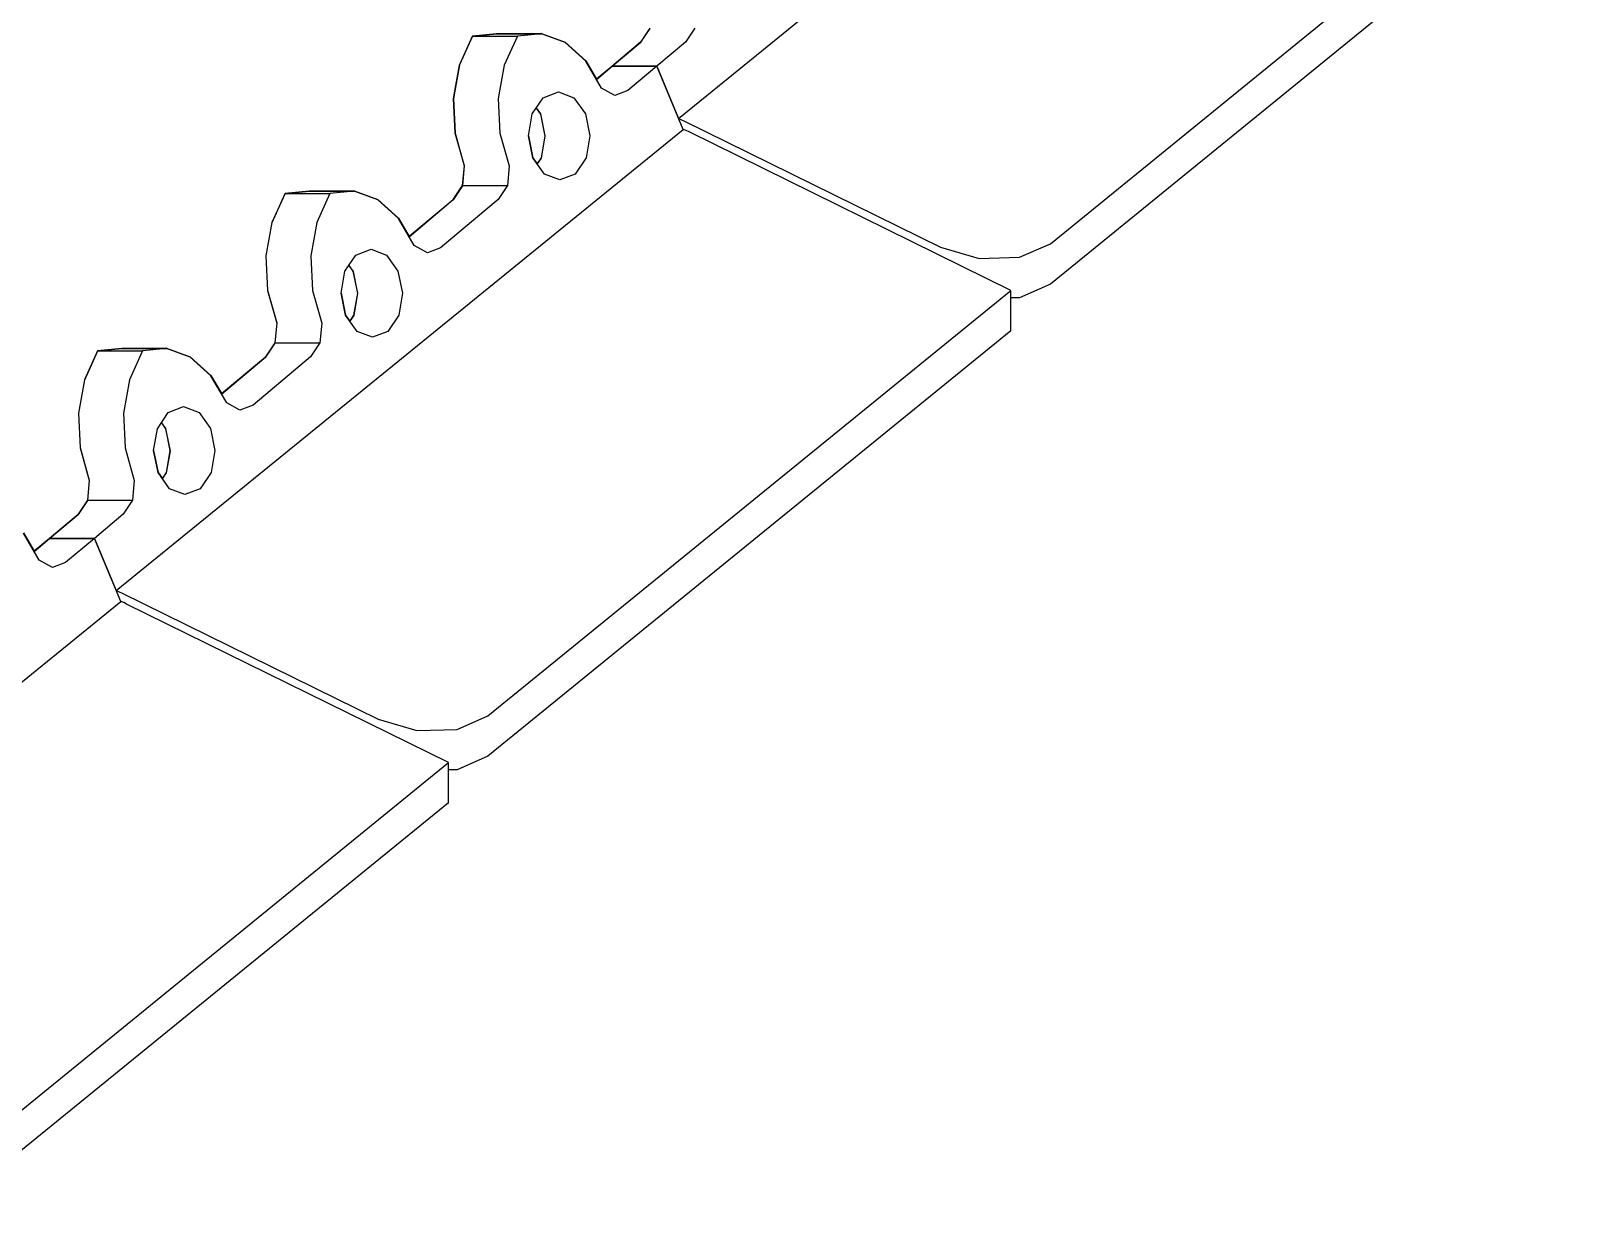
# Model space of a CAD drawing. Header units: millimetres. Extents: x -11840 to 12480, y -4119 to 5972.
# Drawn here: x -3942 to -3210, y 3860 to 4428 of the extents above; entities that cross this region are included whole.
import ezdxf

# ---------------------------------------------------------------- set-up
doc = ezdxf.new("R2010")
doc.units = ezdxf.units.MM

msp = doc.modelspace()

# ---------------------------------------------------------------- linework, layer by layer
at = {"color": 253, "true_color": 0x999999}
for p, q in [((-3634.96, 4386.76), (-3365.96, 4605.5)), ((-3634.96, 4386.76), (-3365.96, 4605.5)), ((-3458.57, 4327.35), (-3210.5, 4529.07)), ((-3458.57, 4327.35), (-3210.5, 4529.07)), ((-3210.5, 4509.92), (-3458.57, 4308.19)), ((-3210.5, 4509.92), (-3458.57, 4308.19)), ((-3648.59, 4429.51), (-3653.02, 4422.88)), ((-3648.59, 4429.51), (-3653.02, 4422.88)), ((-3652.91, 4422.93), (-3648.48, 4429.56)), ((-3652.91, 4422.93), (-3648.48, 4429.56)), ((-3627.26, 4429.56), (-3631.7, 4422.93)), ((-3627.26, 4429.56), (-3631.7, 4422.93)), ((-3732.76, 4425.83), (-3738.96, 4412.13)), ((-3732.76, 4425.83), (-3738.96, 4412.13)), ((-3738.87, 4412.09), (-3732.67, 4425.77)), ((-3738.87, 4412.09), (-3732.67, 4425.77)), ((-3721.3, 4426.95), (-3732.76, 4425.83)), ((-3721.3, 4426.95), (-3732.76, 4425.83)), ((-3732.67, 4425.77), (-3721.21, 4426.9)), ((-3732.67, 4425.77), (-3721.21, 4426.9)), ((-3732.67, 4425.77), (-3711.46, 4425.77)), ((-3732.67, 4425.77), (-3711.46, 4425.77)), ((-3699.98, 4427.13), (-3721.3, 4426.95)), ((-3699.98, 4427.13), (-3721.3, 4426.95)), ((-3721.18, 4426.9), (-3721.3, 4426.95)), ((-3721.18, 4426.9), (-3721.3, 4426.95)), ((-3721.21, 4426.9), (-3699.99, 4426.9)), ((-3721.21, 4426.9), (-3699.99, 4426.9)), ((-3711.46, 4425.77), (-3717.65, 4412.09)), ((-3711.46, 4425.77), (-3717.65, 4412.09)), ((-3699.99, 4426.9), (-3711.46, 4425.77)), ((-3699.99, 4426.9), (-3711.46, 4425.77)), ((-3688.78, 4422.83), (-3699.99, 4426.9)), ((-3688.78, 4422.83), (-3699.99, 4426.9)), ((-3699.98, 4427.13), (-3688.77, 4423.03)), ((-3699.98, 4427.13), (-3688.77, 4423.03)), ((-3678.94, 4413.96), (-3688.78, 4422.83)), ((-3678.94, 4413.96), (-3688.78, 4422.83)), ((-3688.77, 4423.03), (-3678.94, 4414.13)), ((-3688.77, 4423.03), (-3678.94, 4414.13)), ((-3653.02, 4422.88), (-3666.66, 4411.43)), ((-3653.02, 4422.88), (-3666.66, 4411.43)), ((-3666.55, 4411.49), (-3652.91, 4422.93)), ((-3666.55, 4411.49), (-3652.91, 4422.93)), ((-3631.7, 4422.93), (-3645.34, 4411.49)), ((-3631.7, 4422.93), (-3645.34, 4411.49)), ((-3678.94, 4414.13), (-3673.85, 4405.4)), ((-3678.94, 4414.13), (-3673.85, 4405.4)), ((-3671.48, 4401.18), (-3678.94, 4413.96)), ((-3671.48, 4401.18), (-3678.94, 4413.96)), ((-3738.96, 4412.13), (-3741.81, 4396.23)), ((-3738.96, 4412.13), (-3741.81, 4396.23)), ((-3741.71, 4396.21), (-3738.87, 4412.09)), ((-3741.71, 4396.21), (-3738.87, 4412.09)), ((-3717.65, 4412.09), (-3720.5, 4396.21)), ((-3717.65, 4412.09), (-3720.5, 4396.21)), ((-3666.66, 4411.43), (-3673.91, 4405.35)), ((-3666.66, 4411.43), (-3673.91, 4405.35)), ((-3673.9, 4405.32), (-3666.55, 4411.49)), ((-3673.9, 4405.32), (-3666.55, 4411.49)), ((-3666.66, 4411.43), (-3666.65, 4411.4)), ((-3666.66, 4411.43), (-3666.65, 4411.4)), ((-3666.65, 4411.4), (-3666.66, 4411.43)), ((-3666.65, 4411.4), (-3666.66, 4411.43)), ((-3645.34, 4411.49), (-3666.55, 4411.49)), ((-3645.34, 4411.49), (-3666.55, 4411.49)), ((-3666.55, 4411.49), (-3645.34, 4411.49)), ((-3666.55, 4411.49), (-3645.34, 4411.49)), ((-3645.34, 4411.49), (-3658.97, 4400.05)), ((-3645.34, 4411.49), (-3658.97, 4400.05)), ((-3645.34, 4411.49), (-3634.96, 4386.76)), ((-3645.34, 4411.49), (-3634.96, 4386.76)), ((-3632.8, 4381.6), (-3645.34, 4411.49)), ((-3632.8, 4381.6), (-3645.34, 4411.49)), ((-3699.19, 4396.53), (-3691.95, 4399.34)), ((-3699.19, 4396.53), (-3691.95, 4399.34)), ((-3691.95, 4399.34), (-3684.62, 4396.55)), ((-3691.95, 4399.34), (-3684.62, 4396.55)), ((-3665.21, 4397.72), (-3671.48, 4401.18)), ((-3665.21, 4397.72), (-3671.48, 4401.18)), ((-3658.97, 4400.05), (-3665.21, 4397.72)), ((-3658.97, 4400.05), (-3665.21, 4397.72)), ((-3741.81, 4396.23), (-3741.02, 4379.75)), ((-3741.81, 4396.23), (-3741.02, 4379.75)), ((-3740.92, 4379.75), (-3741.71, 4396.21)), ((-3740.92, 4379.75), (-3741.71, 4396.21)), ((-3720.5, 4396.21), (-3719.71, 4379.75)), ((-3720.5, 4396.21), (-3719.71, 4379.75)), ((-3704.4, 4388.89), (-3699.19, 4396.53)), ((-3704.4, 4388.89), (-3699.19, 4396.53)), ((-3702.49, 4391.69), (-3700.49, 4388.87)), ((-3702.49, 4391.69), (-3700.49, 4388.87)), ((-3700.37, 4388.92), (-3702.42, 4391.79)), ((-3700.37, 4388.92), (-3702.42, 4391.79)), ((-3684.62, 4396.55), (-3679.16, 4388.92)), ((-3684.62, 4396.55), (-3679.16, 4388.92)), ((-3706.19, 4378.45), (-3704.4, 4388.89)), ((-3706.19, 4378.45), (-3704.4, 4388.89)), ((-3700.49, 4388.87), (-3698.37, 4378.42)), ((-3700.49, 4388.87), (-3698.37, 4378.42)), ((-3698.25, 4378.49), (-3700.37, 4388.92)), ((-3698.25, 4378.49), (-3700.37, 4388.92)), ((-3679.16, 4388.92), (-3677.04, 4378.49)), ((-3679.16, 4388.92), (-3677.04, 4378.49)), ((-3634.96, 4386.76), (-3633.59, 4386.17)), ((-3634.96, 4386.76), (-3633.59, 4386.17)), ((-3633.59, 4386.17), (-3632.19, 4385.51)), ((-3633.59, 4386.17), (-3632.19, 4385.51)), ((-3632.19, 4385.51), (-3510.69, 4325.69)), ((-3632.19, 4385.51), (-3510.69, 4325.69)), ((-3901.79, 4162.86), (-3632.8, 4381.6)), ((-3901.79, 4162.86), (-3632.8, 4381.6)), ((-3741.02, 4379.75), (-3736.68, 4364.32)), ((-3741.02, 4379.75), (-3736.68, 4364.32)), ((-3736.57, 4364.36), (-3740.92, 4379.75)), ((-3736.57, 4364.36), (-3740.92, 4379.75)), ((-3719.71, 4379.75), (-3715.36, 4364.36)), ((-3719.71, 4379.75), (-3715.36, 4364.36)), ((-3704.07, 4368.02), (-3706.19, 4378.45)), ((-3704.07, 4368.02), (-3706.19, 4378.45)), ((-3706.17, 4378.53), (-3704.07, 4368.16)), ((-3706.17, 4378.53), (-3704.07, 4368.16)), ((-3698.37, 4378.42), (-3700.16, 4367.97)), ((-3698.37, 4378.42), (-3700.16, 4367.97)), ((-3700.04, 4368.06), (-3698.25, 4378.49)), ((-3700.04, 4368.06), (-3698.25, 4378.49)), ((-3677.04, 4378.49), (-3678.82, 4368.06)), ((-3677.04, 4378.49), (-3678.82, 4368.06)), ((-3631.42, 4381.01), (-3632.8, 4381.6)), ((-3631.42, 4381.01), (-3632.8, 4381.6)), ((-3630.02, 4380.35), (-3631.42, 4381.01)), ((-3630.02, 4380.35), (-3631.42, 4381.01)), ((-3477.33, 4305.17), (-3630.02, 4380.35)), ((-3477.33, 4305.17), (-3630.02, 4380.35)), ((-3736.68, 4364.32), (-3737.54, 4354.87)), ((-3736.68, 4364.32), (-3737.54, 4354.87)), ((-3737.42, 4354.93), (-3736.57, 4364.36)), ((-3737.42, 4354.93), (-3736.57, 4364.36)), ((-3715.36, 4364.36), (-3716.21, 4354.93)), ((-3715.36, 4364.36), (-3716.21, 4354.93)), ((-3704.07, 4368.16), (-3702.01, 4365.26)), ((-3704.07, 4368.16), (-3702.01, 4365.26)), ((-3698.61, 4360.39), (-3704.07, 4368.02)), ((-3698.61, 4360.39), (-3704.07, 4368.02)), ((-3700.16, 4367.97), (-3702.05, 4365.2)), ((-3700.16, 4367.97), (-3702.05, 4365.2)), ((-3702.01, 4365.16), (-3700.04, 4368.06)), ((-3702.01, 4365.16), (-3700.04, 4368.06)), ((-3678.82, 4368.06), (-3684.04, 4360.41)), ((-3678.82, 4368.06), (-3684.04, 4360.41)), ((-3737.54, 4354.87), (-3741.97, 4348.24)), ((-3737.54, 4354.87), (-3741.97, 4348.24)), ((-3741.86, 4348.3), (-3737.42, 4354.93)), ((-3741.86, 4348.3), (-3737.42, 4354.93)), ((-3737.42, 4354.93), (-3716.21, 4354.93)), ((-3737.42, 4354.93), (-3716.21, 4354.93)), ((-3716.21, 4354.93), (-3720.64, 4348.3)), ((-3716.21, 4354.93), (-3720.64, 4348.3)), ((-3691.28, 4357.61), (-3698.61, 4360.39)), ((-3691.28, 4357.61), (-3698.61, 4360.39)), ((-3684.04, 4360.41), (-3691.28, 4357.61)), ((-3684.04, 4360.41), (-3691.28, 4357.61)), ((-3821.71, 4351.19), (-3827.91, 4337.49)), ((-3821.71, 4351.19), (-3827.91, 4337.49)), ((-3827.81, 4337.45), (-3821.62, 4351.14)), ((-3827.81, 4337.45), (-3821.62, 4351.14)), ((-3810.25, 4352.31), (-3821.71, 4351.19)), ((-3810.25, 4352.31), (-3821.71, 4351.19)), ((-3821.62, 4351.14), (-3810.15, 4352.27)), ((-3821.62, 4351.14), (-3810.15, 4352.27)), ((-3821.62, 4351.14), (-3800.4, 4351.14)), ((-3821.62, 4351.14), (-3800.4, 4351.14)), ((-3788.93, 4352.49), (-3810.25, 4352.31)), ((-3788.93, 4352.49), (-3810.25, 4352.31)), ((-3810.14, 4352.27), (-3810.25, 4352.31)), ((-3810.14, 4352.27), (-3810.25, 4352.31)), ((-3810.15, 4352.27), (-3788.94, 4352.27)), ((-3810.15, 4352.27), (-3788.94, 4352.27)), ((-3800.4, 4351.14), (-3806.6, 4337.45)), ((-3800.4, 4351.14), (-3806.6, 4337.45)), ((-3788.94, 4352.27), (-3800.4, 4351.14)), ((-3788.94, 4352.27), (-3800.4, 4351.14)), ((-3777.72, 4348.19), (-3788.94, 4352.27)), ((-3777.72, 4348.19), (-3788.94, 4352.27)), ((-3788.93, 4352.49), (-3777.72, 4348.39)), ((-3788.93, 4352.49), (-3777.72, 4348.39)), ((-3777.72, 4348.39), (-3767.89, 4339.49)), ((-3777.72, 4348.39), (-3767.89, 4339.49)), ((-3767.89, 4339.32), (-3777.72, 4348.19)), ((-3767.89, 4339.32), (-3777.72, 4348.19)), ((-3741.97, 4348.24), (-3762.86, 4330.72)), ((-3741.97, 4348.24), (-3762.86, 4330.72)), ((-3762.84, 4330.69), (-3741.86, 4348.3)), ((-3762.84, 4330.69), (-3741.86, 4348.3)), ((-3720.64, 4348.3), (-3747.92, 4325.41)), ((-3720.64, 4348.3), (-3747.92, 4325.41)), ((-3827.91, 4337.49), (-3830.76, 4321.6)), ((-3827.91, 4337.49), (-3830.76, 4321.6)), ((-3830.65, 4321.58), (-3827.81, 4337.45)), ((-3830.65, 4321.58), (-3827.81, 4337.45)), ((-3806.6, 4337.45), (-3809.44, 4321.58)), ((-3806.6, 4337.45), (-3809.44, 4321.58)), ((-3767.89, 4339.49), (-3762.8, 4330.76)), ((-3767.89, 4339.49), (-3762.8, 4330.76)), ((-3760.42, 4326.55), (-3767.89, 4339.32)), ((-3760.42, 4326.55), (-3767.89, 4339.32)), ((-3754.16, 4323.08), (-3760.42, 4326.55)), ((-3754.16, 4323.08), (-3760.42, 4326.55)), ((-3747.92, 4325.41), (-3754.16, 4323.08)), ((-3747.92, 4325.41), (-3754.16, 4323.08)), ((-3510.69, 4325.69), (-3492.29, 4320.29)), ((-3510.69, 4325.69), (-3492.29, 4320.29)), ((-3473.21, 4320.9), (-3458.57, 4327.35)), ((-3473.21, 4320.9), (-3458.57, 4327.35)), ((-3830.76, 4321.6), (-3829.97, 4305.11)), ((-3830.76, 4321.6), (-3829.97, 4305.11)), ((-3829.86, 4305.12), (-3830.65, 4321.58)), ((-3829.86, 4305.12), (-3830.65, 4321.58)), ((-3809.44, 4321.58), (-3808.65, 4305.12)), ((-3809.44, 4321.58), (-3808.65, 4305.12)), ((-3793.35, 4314.26), (-3788.13, 4321.9)), ((-3793.35, 4314.26), (-3788.13, 4321.9)), ((-3788.13, 4321.9), (-3780.89, 4324.71)), ((-3788.13, 4321.9), (-3780.89, 4324.71)), ((-3780.89, 4324.71), (-3773.56, 4321.92)), ((-3780.89, 4324.71), (-3773.56, 4321.92)), ((-3773.56, 4321.92), (-3768.1, 4314.29)), ((-3773.56, 4321.92), (-3768.1, 4314.29)), ((-3492.29, 4320.29), (-3473.21, 4320.9)), ((-3492.29, 4320.29), (-3473.21, 4320.9)), ((-3795.13, 4303.82), (-3793.35, 4314.26)), ((-3795.13, 4303.82), (-3793.35, 4314.26)), ((-3791.44, 4317.05), (-3789.44, 4314.24)), ((-3791.44, 4317.05), (-3789.44, 4314.24)), ((-3789.32, 4314.29), (-3791.37, 4317.16)), ((-3789.32, 4314.29), (-3791.37, 4317.16)), ((-3789.44, 4314.24), (-3787.32, 4303.79)), ((-3789.44, 4314.24), (-3787.32, 4303.79)), ((-3787.2, 4303.86), (-3789.32, 4314.29)), ((-3787.2, 4303.86), (-3789.32, 4314.29)), ((-3768.1, 4314.29), (-3765.98, 4303.86)), ((-3768.1, 4314.29), (-3765.98, 4303.86)), ((-3829.97, 4305.11), (-3825.63, 4289.69)), ((-3829.97, 4305.11), (-3825.63, 4289.69)), ((-3825.51, 4289.73), (-3829.86, 4305.12)), ((-3825.51, 4289.73), (-3829.86, 4305.12)), ((-3808.65, 4305.12), (-3804.3, 4289.73)), ((-3808.65, 4305.12), (-3804.3, 4289.73)), ((-3793.01, 4293.39), (-3795.13, 4303.82)), ((-3793.01, 4293.39), (-3795.13, 4303.82)), ((-3795.12, 4303.89), (-3793.02, 4293.52)), ((-3795.12, 4303.89), (-3793.02, 4293.52)), ((-3787.32, 4303.79), (-3789.11, 4293.34)), ((-3787.32, 4303.79), (-3789.11, 4293.34)), ((-3788.98, 4293.42), (-3787.2, 4303.86)), ((-3788.98, 4293.42), (-3787.2, 4303.86)), ((-3765.98, 4303.86), (-3767.77, 4293.42)), ((-3765.98, 4303.86), (-3767.77, 4293.42)), ((-3725.41, 4103.45), (-3477.33, 4305.17)), ((-3725.41, 4103.45), (-3477.33, 4305.17)), ((-3477.33, 4286.02), (-3477.33, 4305.17)), ((-3477.33, 4286.02), (-3477.33, 4305.17)), ((-3458.57, 4308.19), (-3473.21, 4301.75)), ((-3458.57, 4308.19), (-3473.21, 4301.75)), ((-3473.21, 4301.75), (-3477.33, 4301.61)), ((-3473.21, 4301.75), (-3477.33, 4301.61)), ((-3825.63, 4289.69), (-3826.49, 4280.24)), ((-3825.63, 4289.69), (-3826.49, 4280.24)), ((-3826.37, 4280.29), (-3825.51, 4289.73)), ((-3826.37, 4280.29), (-3825.51, 4289.73)), ((-3804.3, 4289.73), (-3805.15, 4280.29)), ((-3804.3, 4289.73), (-3805.15, 4280.29)), ((-3793.02, 4293.52), (-3790.96, 4290.62)), ((-3793.02, 4293.52), (-3790.96, 4290.62)), ((-3787.55, 4285.76), (-3793.01, 4293.39)), ((-3787.55, 4285.76), (-3793.01, 4293.39)), ((-3789.11, 4293.34), (-3790.99, 4290.57)), ((-3789.11, 4293.34), (-3790.99, 4290.57)), ((-3790.96, 4290.52), (-3788.98, 4293.42)), ((-3790.96, 4290.52), (-3788.98, 4293.42)), ((-3767.77, 4293.42), (-3772.98, 4285.78)), ((-3767.77, 4293.42), (-3772.98, 4285.78)), ((-3780.22, 4282.97), (-3787.55, 4285.76)), ((-3780.22, 4282.97), (-3787.55, 4285.76)), ((-3772.98, 4285.78), (-3780.22, 4282.97)), ((-3772.98, 4285.78), (-3780.22, 4282.97)), ((-3477.33, 4286.02), (-3725.4, 4084.29)), ((-3477.33, 4286.02), (-3725.4, 4084.29)), ((-3910.66, 4276.56), (-3916.85, 4262.85)), ((-3910.66, 4276.56), (-3916.85, 4262.85)), ((-3916.75, 4262.82), (-3910.56, 4276.51)), ((-3916.75, 4262.82), (-3910.56, 4276.51)), ((-3899.19, 4277.67), (-3910.66, 4276.56)), ((-3899.19, 4277.67), (-3910.66, 4276.56)), ((-3910.56, 4276.51), (-3899.1, 4277.64)), ((-3910.56, 4276.51), (-3899.1, 4277.64)), ((-3910.56, 4276.51), (-3889.35, 4276.51)), ((-3910.56, 4276.51), (-3889.35, 4276.51)), ((-3877.87, 4277.85), (-3899.19, 4277.67)), ((-3877.87, 4277.85), (-3899.19, 4277.67)), ((-3899.1, 4277.64), (-3899.19, 4277.67)), ((-3899.1, 4277.64), (-3899.19, 4277.67)), ((-3899.1, 4277.64), (-3877.88, 4277.64)), ((-3899.1, 4277.64), (-3877.88, 4277.64)), ((-3889.35, 4276.51), (-3895.54, 4262.82)), ((-3889.35, 4276.51), (-3895.54, 4262.82)), ((-3877.88, 4277.64), (-3889.35, 4276.51)), ((-3877.88, 4277.64), (-3889.35, 4276.51)), ((-3866.67, 4273.56), (-3877.88, 4277.64)), ((-3866.67, 4273.56), (-3877.88, 4277.64)), ((-3877.87, 4277.85), (-3866.67, 4273.76)), ((-3877.87, 4277.85), (-3866.67, 4273.76)), ((-3826.49, 4280.24), (-3830.92, 4273.6)), ((-3826.49, 4280.24), (-3830.92, 4273.6)), ((-3830.8, 4273.67), (-3826.37, 4280.29)), ((-3830.8, 4273.67), (-3826.37, 4280.29)), ((-3826.37, 4280.29), (-3805.15, 4280.29)), ((-3826.37, 4280.29), (-3805.15, 4280.29)), ((-3805.15, 4280.29), (-3809.59, 4273.67)), ((-3805.15, 4280.29), (-3809.59, 4273.67)), ((-3866.67, 4273.76), (-3856.84, 4264.86)), ((-3866.67, 4273.76), (-3856.84, 4264.86)), ((-3856.83, 4264.69), (-3866.67, 4273.56)), ((-3856.83, 4264.69), (-3866.67, 4273.56)), ((-3830.92, 4273.6), (-3851.8, 4256.08)), ((-3830.92, 4273.6), (-3851.8, 4256.08)), ((-3851.79, 4256.06), (-3830.8, 4273.67)), ((-3851.79, 4256.06), (-3830.8, 4273.67)), ((-3809.59, 4273.67), (-3836.86, 4250.78)), ((-3809.59, 4273.67), (-3836.86, 4250.78)), ((-3916.85, 4262.85), (-3919.7, 4246.96)), ((-3916.85, 4262.85), (-3919.7, 4246.96)), ((-3919.6, 4246.95), (-3916.75, 4262.82)), ((-3919.6, 4246.95), (-3916.75, 4262.82)), ((-3895.54, 4262.82), (-3898.39, 4246.95)), ((-3895.54, 4262.82), (-3898.39, 4246.95)), ((-3856.84, 4264.86), (-3851.75, 4256.13)), ((-3856.84, 4264.86), (-3851.75, 4256.13)), ((-3849.37, 4251.92), (-3856.83, 4264.69)), ((-3849.37, 4251.92), (-3856.83, 4264.69)), ((-3843.1, 4248.45), (-3849.37, 4251.92)), ((-3843.1, 4248.45), (-3849.37, 4251.92)), ((-3919.7, 4246.96), (-3918.92, 4230.47)), ((-3919.7, 4246.96), (-3918.92, 4230.47)), ((-3918.81, 4230.49), (-3919.6, 4246.95)), ((-3918.81, 4230.49), (-3919.6, 4246.95)), ((-3898.39, 4246.95), (-3897.59, 4230.49)), ((-3898.39, 4246.95), (-3897.59, 4230.49)), ((-3882.29, 4239.62), (-3877.08, 4247.27)), ((-3882.29, 4239.62), (-3877.08, 4247.27)), ((-3877.08, 4247.27), (-3869.84, 4250.07)), ((-3877.08, 4247.27), (-3869.84, 4250.07)), ((-3869.84, 4250.07), (-3862.51, 4247.29)), ((-3869.84, 4250.07), (-3862.51, 4247.29)), ((-3862.51, 4247.29), (-3857.05, 4239.66)), ((-3862.51, 4247.29), (-3857.05, 4239.66)), ((-3836.86, 4250.78), (-3843.1, 4248.45)), ((-3836.86, 4250.78), (-3843.1, 4248.45)), ((-3884.07, 4229.19), (-3882.29, 4239.62)), ((-3884.07, 4229.19), (-3882.29, 4239.62)), ((-3880.39, 4242.41), (-3878.38, 4239.6)), ((-3880.39, 4242.41), (-3878.38, 4239.6)), ((-3878.26, 4239.66), (-3880.31, 4242.52)), ((-3878.26, 4239.66), (-3880.31, 4242.52)), ((-3878.38, 4239.6), (-3876.27, 4229.15)), ((-3878.38, 4239.6), (-3876.27, 4229.15)), ((-3876.14, 4229.23), (-3878.26, 4239.66)), ((-3876.14, 4229.23), (-3878.26, 4239.66)), ((-3857.05, 4239.66), (-3854.93, 4229.23)), ((-3857.05, 4239.66), (-3854.93, 4229.23)), ((-3918.92, 4230.47), (-3914.58, 4215.05)), ((-3918.92, 4230.47), (-3914.58, 4215.05)), ((-3914.46, 4215.1), (-3918.81, 4230.49)), ((-3914.46, 4215.1), (-3918.81, 4230.49)), ((-3897.59, 4230.49), (-3893.24, 4215.1)), ((-3897.59, 4230.49), (-3893.24, 4215.1)), ((-3884.07, 4229.24), (-3881.97, 4218.88)), ((-3884.07, 4229.24), (-3881.97, 4218.88)), ((-3881.95, 4218.76), (-3884.07, 4229.19)), ((-3881.95, 4218.76), (-3884.07, 4229.19)), ((-3876.27, 4229.15), (-3878.06, 4218.7)), ((-3876.27, 4229.15), (-3878.06, 4218.7)), ((-3877.93, 4218.79), (-3876.14, 4229.23)), ((-3877.93, 4218.79), (-3876.14, 4229.23)), ((-3854.93, 4229.23), (-3856.71, 4218.79)), ((-3854.93, 4229.23), (-3856.71, 4218.79)), ((-3881.97, 4218.88), (-3879.91, 4215.99)), ((-3881.97, 4218.88), (-3879.91, 4215.99)), ((-3876.5, 4211.13), (-3881.95, 4218.76)), ((-3876.5, 4211.13), (-3881.95, 4218.76)), ((-3878.06, 4218.7), (-3879.94, 4215.94)), ((-3878.06, 4218.7), (-3879.94, 4215.94)), ((-3879.9, 4215.89), (-3877.93, 4218.79)), ((-3879.9, 4215.89), (-3877.93, 4218.79)), ((-3856.71, 4218.79), (-3861.92, 4211.15)), ((-3856.71, 4218.79), (-3861.92, 4211.15)), ((-3914.58, 4215.05), (-3915.43, 4205.6)), ((-3914.58, 4215.05), (-3915.43, 4205.6)), ((-3915.31, 4205.66), (-3914.46, 4215.1)), ((-3915.31, 4205.66), (-3914.46, 4215.1)), ((-3893.24, 4215.1), (-3894.1, 4205.66)), ((-3893.24, 4215.1), (-3894.1, 4205.66)), ((-3869.17, 4208.34), (-3876.5, 4211.13)), ((-3869.17, 4208.34), (-3876.5, 4211.13)), ((-3861.92, 4211.15), (-3869.17, 4208.34)), ((-3861.92, 4211.15), (-3869.17, 4208.34)), ((-3915.43, 4205.6), (-3919.87, 4198.97)), ((-3915.43, 4205.6), (-3919.87, 4198.97)), ((-3919.74, 4199.03), (-3915.31, 4205.66)), ((-3919.74, 4199.03), (-3915.31, 4205.66)), ((-3915.31, 4205.66), (-3894.1, 4205.66)), ((-3915.31, 4205.66), (-3894.1, 4205.66)), ((-3894.1, 4205.66), (-3898.53, 4199.03)), ((-3894.1, 4205.66), (-3898.53, 4199.03)), ((-3919.87, 4198.97), (-3933.51, 4187.52)), ((-3919.87, 4198.97), (-3933.51, 4187.52)), ((-3933.38, 4187.59), (-3919.74, 4199.03)), ((-3933.38, 4187.59), (-3919.74, 4199.03)), ((-3898.53, 4199.03), (-3912.17, 4187.59)), ((-3898.53, 4199.03), (-3912.17, 4187.59)), ((-3945.78, 4190.22), (-3940.7, 4181.49)), ((-3945.78, 4190.22), (-3940.7, 4181.49)), ((-3938.31, 4177.28), (-3945.78, 4190.06)), ((-3938.31, 4177.28), (-3945.78, 4190.06)), ((-3933.51, 4187.52), (-3940.75, 4181.45)), ((-3933.51, 4187.52), (-3940.75, 4181.45)), ((-3940.73, 4181.42), (-3933.38, 4187.59)), ((-3940.73, 4181.42), (-3933.38, 4187.59)), ((-3933.51, 4187.52), (-3933.5, 4187.49)), ((-3933.51, 4187.52), (-3933.5, 4187.49)), ((-3933.5, 4187.49), (-3933.51, 4187.52)), ((-3933.5, 4187.49), (-3933.51, 4187.52)), ((-3912.17, 4187.59), (-3933.38, 4187.59)), ((-3912.17, 4187.59), (-3933.38, 4187.59)), ((-3933.38, 4187.59), (-3912.17, 4187.59)), ((-3933.38, 4187.59), (-3912.17, 4187.59)), ((-3912.17, 4187.59), (-3925.81, 4176.15)), ((-3912.17, 4187.59), (-3925.81, 4176.15)), ((-3912.17, 4187.59), (-3901.79, 4162.86)), ((-3912.17, 4187.59), (-3901.79, 4162.86)), ((-3899.63, 4157.7), (-3912.17, 4187.59)), ((-3899.63, 4157.7), (-3912.17, 4187.59)), ((-3932.05, 4173.82), (-3938.31, 4177.28)), ((-3932.05, 4173.82), (-3938.31, 4177.28)), ((-3925.81, 4176.15), (-3932.05, 4173.82)), ((-3925.81, 4176.15), (-3932.05, 4173.82)), ((-4168.63, 3938.96), (-3899.63, 4157.7)), ((-4168.63, 3938.96), (-3899.63, 4157.7)), ((-3901.79, 4162.86), (-3900.42, 4162.27)), ((-3901.79, 4162.86), (-3900.42, 4162.27)), ((-3900.42, 4162.27), (-3899.02, 4161.61)), ((-3900.42, 4162.27), (-3899.02, 4161.61)), ((-3898.26, 4157.11), (-3899.63, 4157.7)), ((-3898.26, 4157.11), (-3899.63, 4157.7)), ((-3899.02, 4161.61), (-3777.52, 4101.79)), ((-3899.02, 4161.61), (-3777.52, 4101.79)), ((-3896.86, 4156.45), (-3898.26, 4157.11)), ((-3896.86, 4156.45), (-3898.26, 4157.11)), ((-3744.16, 4081.27), (-3896.86, 4156.45)), ((-3744.16, 4081.27), (-3896.86, 4156.45)), ((-3777.52, 4101.79), (-3759.12, 4096.39)), ((-3777.52, 4101.79), (-3759.12, 4096.39)), ((-3740.05, 4097), (-3725.41, 4103.45)), ((-3740.05, 4097), (-3725.41, 4103.45)), ((-3759.12, 4096.39), (-3740.05, 4097)), ((-3759.12, 4096.39), (-3740.05, 4097)), ((-3725.4, 4084.29), (-3740.04, 4077.85)), ((-3725.4, 4084.29), (-3740.04, 4077.85)), ((-3992.24, 3879.55), (-3744.16, 4081.27)), ((-3992.24, 3879.55), (-3744.16, 4081.27)), ((-3744.16, 4062.12), (-3744.16, 4081.27)), ((-3744.16, 4062.12), (-3744.16, 4081.27)), ((-3740.04, 4077.85), (-3744.16, 4077.72)), ((-3740.04, 4077.85), (-3744.16, 4077.72)), ((-3744.16, 4062.12), (-3992.24, 3860.4)), ((-3744.16, 4062.12), (-3992.24, 3860.4))]:
    msp.add_line(p, q, dxfattribs=at)

doc.saveas('drawing.dxf')
